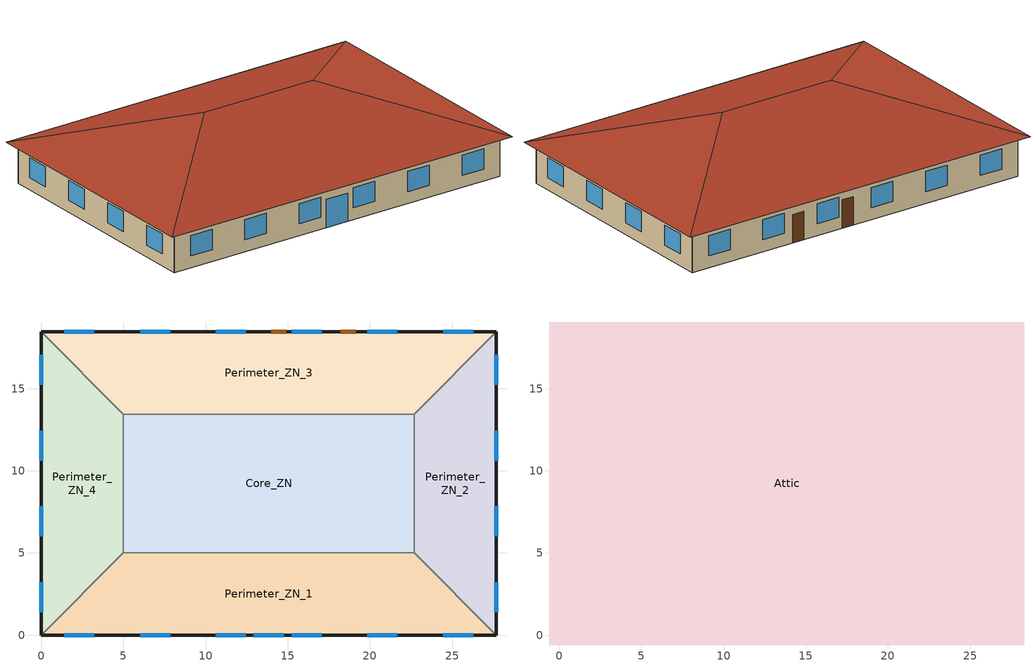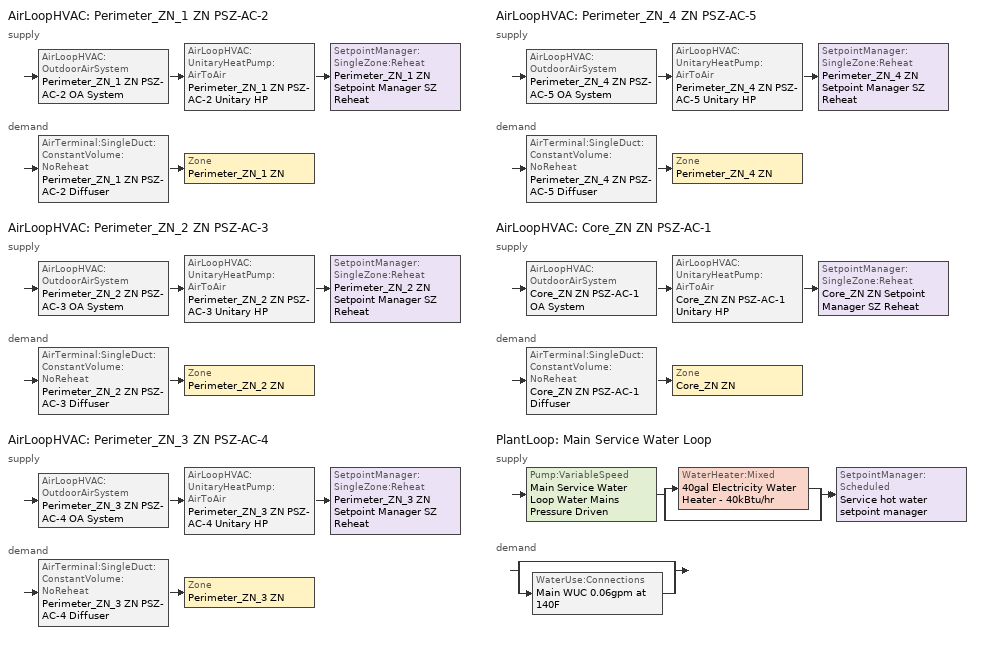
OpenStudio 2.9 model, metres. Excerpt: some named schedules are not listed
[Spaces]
Perimeter_ZN_1
 floor ground: 22.69,5 27.69,0 0,0 5,5 z0
 wall outside: 0,0 27.69,0 z0:3.05
 wall to Perimeter_ZN_4: 5,5 0,0 z0:3.05
 wall to Core_ZN: 22.69,5 5,5 z0:3.05
 wall to Perimeter_ZN_2: 27.69,0 22.69,5 z0:3.05
 window: 1.39,0 3.22,0 / 19.85,0 21.68,0 / 15.24,0 17.07,0 / 6.01,0 7.84,0 / 10.62,0 12.45,0 / 24.47,0 26.3,0 z0.9:2.42; 12.93,0 14.76,0 z0:2.13
Perimeter_ZN_2
 floor ground: 27.69,18.46 27.69,0 22.69,5 22.69,13.46 z0
 wall outside: 27.69,0 27.69,18.46 z0:3.05
 wall to Perimeter_ZN_3: 27.69,18.46 22.69,13.46 z0:3.05
 wall to Core_ZN: 22.69,13.46 22.69,5 z0:3.05
 window: 27.69,1.39 27.69,3.22 / 27.69,10.62 27.69,12.45 / 27.69,15.24 27.69,17.07 / 27.69,6.01 27.69,7.84 z0.9:2.42
Perimeter_ZN_3
 floor ground: 27.69,18.46 22.69,13.46 5,13.46 0,18.46 z0
 wall outside: 27.69,18.46 0,18.46 z0:3.05
 wall to Core_ZN: 5,13.46 22.69,13.46 z0:3.05
 wall to Perimeter_ZN_4: 0,18.46 5,13.46 z0:3.05
 window: 21.68,18.46 19.85,18.46 / 7.84,18.46 6.01,18.46 / 17.07,18.46 15.24,18.46 / 12.45,18.46 10.62,18.46 / 26.3,18.46 24.47,18.46 / 3.22,18.46 1.39,18.46 z0.9:2.42
 door: 14.91,18.46 14,18.46 / 19.13,18.46 18.22,18.46 z0:2.13
Perimeter_ZN_4
 floor ground: 0,18.46 5,13.46 5,5 0,0 z0
 wall outside: 0,18.46 0,0 z0:3.05
 wall to Core_ZN: 5,5 5,13.46 z0:3.05
 window: 0,3.22 0,1.39 / 0,12.45 0,10.62 / 0,7.84 0,6.01 / 0,17.07 0,15.24 z0.9:2.42
Core_ZN
 floor ground: 22.69,13.46 22.69,5 5,5 5,13.46 z0
Attic
 floor outside: 28.29,19.06 27.69,18.46 0,18.46 -0.6,19.06 z3.05; -0.6,19.06 0,18.46 0,0 -0.6,-0.6 z3.05; 28.29,19.06 28.29,-0.6 27.69,0 27.69,18.46 z3.05; 27.69,0 28.29,-0.6 -0.6,-0.6 0,0 z3.05
 floor to Perimeter_ZN_4: 0,18.46 5,13.46 5,5 0,0 z3.05
 floor to Perimeter_ZN_1: 22.69,5 27.69,0 0,0 5,5 z3.05
 floor to Perimeter_ZN_2: 27.69,18.46 27.69,0 22.69,5 22.69,13.46 z3.05
 floor to Core_ZN: 22.69,13.46 22.69,5 5,5 5,13.46 z3.05
 floor to Perimeter_ZN_3: 27.69,18.46 22.69,13.46 5,13.46 0,18.46 z3.05
 roof outside: 18.46,9.23,6.33 28.29,-0.6,3.05 28.29,19.06,3.05; 18.46,9.23,6.33 28.29,19.06,3.05 -0.6,19.06,3.05 9.23,9.23,6.33; 9.23,9.23,6.33 -0.6,-0.6,3.05 28.29,-0.6,3.05 18.46,9.23,6.33; 9.23,9.23,6.33 -0.6,19.06,3.05 -0.6,-0.6,3.05
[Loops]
AirLoopHVAC 'Perimeter_ZN_1 ZN PSZ-AC-2'
 supply: AirLoopHVAC:OutdoorAirSystem 'Perimeter_ZN_1 ZN PSZ-AC-2 OA System' > AirLoopHVAC:UnitaryHeatPump:AirToAir 'Perimeter_ZN_1 ZN PSZ-AC-2 Unitary HP' > SetpointManager:SingleZone:Reheat 'Perimeter_ZN_1 ZN Setpoint Manager SZ Reheat'
 demand: AirTerminal:SingleDuct:ConstantVolume:NoReheat 'Perimeter_ZN_1 ZN PSZ-AC-2 Diffuser' > Zone 'Perimeter_ZN_1 ZN'
AirLoopHVAC 'Perimeter_ZN_2 ZN PSZ-AC-3'
 supply: AirLoopHVAC:OutdoorAirSystem 'Perimeter_ZN_2 ZN PSZ-AC-3 OA System' > AirLoopHVAC:UnitaryHeatPump:AirToAir 'Perimeter_ZN_2 ZN PSZ-AC-3 Unitary HP' > SetpointManager:SingleZone:Reheat 'Perimeter_ZN_2 ZN Setpoint Manager SZ Reheat'
 demand: AirTerminal:SingleDuct:ConstantVolume:NoReheat 'Perimeter_ZN_2 ZN PSZ-AC-3 Diffuser' > Zone 'Perimeter_ZN_2 ZN'
AirLoopHVAC 'Perimeter_ZN_3 ZN PSZ-AC-4'
 supply: AirLoopHVAC:OutdoorAirSystem 'Perimeter_ZN_3 ZN PSZ-AC-4 OA System' > AirLoopHVAC:UnitaryHeatPump:AirToAir 'Perimeter_ZN_3 ZN PSZ-AC-4 Unitary HP' > SetpointManager:SingleZone:Reheat 'Perimeter_ZN_3 ZN Setpoint Manager SZ Reheat'
 demand: AirTerminal:SingleDuct:ConstantVolume:NoReheat 'Perimeter_ZN_3 ZN PSZ-AC-4 Diffuser' > Zone 'Perimeter_ZN_3 ZN'
AirLoopHVAC 'Perimeter_ZN_4 ZN PSZ-AC-5'
 supply: AirLoopHVAC:OutdoorAirSystem 'Perimeter_ZN_4 ZN PSZ-AC-5 OA System' > AirLoopHVAC:UnitaryHeatPump:AirToAir 'Perimeter_ZN_4 ZN PSZ-AC-5 Unitary HP' > SetpointManager:SingleZone:Reheat 'Perimeter_ZN_4 ZN Setpoint Manager SZ Reheat'
 demand: AirTerminal:SingleDuct:ConstantVolume:NoReheat 'Perimeter_ZN_4 ZN PSZ-AC-5 Diffuser' > Zone 'Perimeter_ZN_4 ZN'
AirLoopHVAC 'Core_ZN ZN PSZ-AC-1'
 supply: AirLoopHVAC:OutdoorAirSystem 'Core_ZN ZN PSZ-AC-1 OA System' > AirLoopHVAC:UnitaryHeatPump:AirToAir 'Core_ZN ZN PSZ-AC-1 Unitary HP' > SetpointManager:SingleZone:Reheat 'Core_ZN ZN Setpoint Manager SZ Reheat'
 demand: AirTerminal:SingleDuct:ConstantVolume:NoReheat 'Core_ZN ZN PSZ-AC-1 Diffuser' > Zone 'Core_ZN ZN'
PlantLoop 'Main Service Water Loop'
 supply: Pump:VariableSpeed 'Main Service Water Loop Water Mains Pressure Driven' > split
  | WaterHeater:Mixed '40gal Electricity Water Heater - 40kBtu/hr'
  | bypass
  join > SetpointManager:Scheduled 'Service hot water setpoint manager'
 demand: split
  | bypass
  | WaterUse:Connections 'Main WUC 0.06gpm at 140F'
[Site]
Chicago Ohare Intl Ap_IL_USA: Latitude {deg}=41.98; Longitude {deg}=-87.92; Time Zone {hr}=-6; Elevation {m}=201; Terrain=City
[Building]
-SmallOffice-ASHRAE 169-2006-5A created: 2020-03-26 09:33:31 -0700: North Axis {deg}=0; Default Construction Set=90.1-2013 - SmOffice - ASHRAE 169-2006-5A; Standards Number of Stories=1; Standards Number of Above Ground Stories=1; Standards Building Type=SmallOffice
[ClimateZones]
Climate Zone Institution Name 1=ASHRAE; Climate Zone Document Name 1=ANSI/ASHRAE Standard 169; Climate Zone Document Year 1=2006; Climate Zone Value 1=5A
[Site:WaterMainsTemperature]
Calculation Method=Correlation; Annual Average Outdoor Air Temperature {C}=9.925; Maximum Difference In Monthly Average Outdoor Air Temperatures {deltaC}=28.7
[SizingPeriod:DesignDay] Barometric Pressure {Pa}=98934; Sky Clearness=0; Rain Indicator=0; Snow Indicator=0; Day of Month=21; Daylight Saving Time Indicator=0; Humidity Indicating Type=Wetbulb; Dry-Bulb Temperature Range Modifier Type=DefaultMultipliers
Name | Maximum Dry-Bulb Temperature {C} | Daily Dry-Bulb Temperature Range {deltaC} | Humidity Indicating Conditions at Maximum Dry-Bulb | Wind Speed {m/s} | Wind Direction {deg} | Month | Day Type | Solar Model Indicator | ASHRAE Taub | ASHRAE Taud
Chicago Ohare Intl Ap Ann Clg .4% Condns DB=>MWB | 33.3 | 10.5 | 23.7 | 5.2 | 230 | 7 | SummerDesignDay | ASHRAETau | 0.455 | 2.05
Chicago Ohare Intl Ap Ann Htg 99.6% Condns DB | -20 | 0 | -20 | 4.9 | 270 | 1 | WinterDesignDay | ASHRAEClearSky
[Site:GroundTemperature:BuildingSurface]
19.91, 19.78, 19.78, 19.91, 20.1, 22.25, 22.88, 23.07, 23.13, 21.08, 20.53, 20.19
[Material:NoMass] Thermal Absorptance=0.9; Solar Absorptance=0.7
Name | Roughness | Thermal Resistance {m2-K/W} | Visible Absorptance
CP02 CARPET PAD | VeryRough | 0.21648 | 0.8
Typical Insulation R-17.04 | Smooth | 3.00072 | 0.7
Typical Carpet Pad | Smooth | 0.21648 | 0.8
Typical Insulation R-17.43 | Smooth | 3.06942 | 0.7
Typical Insulation R-45.98; Typical Insulation R-45.98 1 | Smooth | 8.09839 | 0.7
Typical Insulation R-1.15 | Smooth | 0.202509 | 0.7
Typical Insulation R-1.15 1 | Smooth | 0.202527 | 0.7
[Material]
Name | Roughness | Thickness {m} | Conductivity {W/m-K} | Density {kg/m3} | Specific Heat {J/kg-K} | Thermal Absorptance | Solar Absorptance | Visible Absorptance
100mm Normalweight concrete floor | MediumSmooth | 0.1016 | 2.31 | 2322 | 832
G01 13mm gypsum board | Smooth | 0.0127 | 0.16 | 800 | 1090 | 0.9 | 0.7 | 0.5
4 in. Normalweight Concrete Floor | MediumRough | 0.1016 | 2.31 | 2322 | 832 | 0.9 | 0.7 | 0.7
25mm Stucco | Smooth | 0.0254 | 0.72 | 1856 | 840 | 0.9 | 0.7 | 0.7
5/8 in. Gypsum Board | MediumSmooth | 0.0159 | 0.16 | 800 | 1090 | 0.9 | 0.7 | 0.7
8 in. Normalweight Concrete Floor | MediumRough | 0.2032 | 2.31 | 2322 | 832 | 0.9 | 0.7 | 0.7
8 in. Concrete Block Basement Wall | MediumRough | 0.2032 | 1.326 | 1842 | 912 | 0.9 | 0.7 | 0.7
F08 Metal surface | Smooth | 0.0008 | 45.28 | 7824 | 500 | 0.9 | 0.7 | 0.7
G05 25mm wood | MediumSmooth | 0.0254 | 0.15 | 608 | 1630 | 0.9 | 0.5 | 0.5
5/8 in. Plywood | Smooth | 0.0159 | 0.12 | 544 | 1210 | 0.9 | 0.7 | 0.7
Asphalt Shingles | VeryRough | 0.0032 | 0.04 | 1120 | 1260 | 0.9 | 0.7 | 0.7
Std Wood 6inch | MediumSmooth | 0.15 | 0.12 | 540 | 1210 | 0.9 | 0.7 | 0.7
[Construction]
Typical Insulated Exterior Mass Floor R-19.61: Typical Insulation R-17.04, 4 in. Normalweight Concrete Floor, Typical Carpet Pad
Typical Insulated Wood Framed Exterior Wall R-19.61: 25mm Stucco, 5/8 in. Gypsum Board, Typical Insulation R-17.43, 5/8 in. Gypsum Board
Typical Wood Joist Attic Floor R-47.62: 5/8 in. Gypsum Board, Typical Insulation R-45.98
Typical Interior Floor: 100mm Normalweight concrete floor, CP02 CARPET PAD
Typical Interior Wall: G01 13mm gypsum board, G01 13mm gypsum board
Typical Interior Ceiling: CP02 CARPET PAD, 100mm Normalweight concrete floor
Typical Insulated Carpeted 8in Slab Floor: 8 in. Normalweight Concrete Floor, Typical Carpet Pad
Typical Insulated Basement Mass Wall: 8 in. Concrete Block Basement Wall
U 0.48 SHGC 0.40 Dbl Ref-D Clr 6mm/13mm: REF D CLEAR 6MM, AIR 13MM, CLEAR 6MM
Typical Insulated Metal Door R-2.0: F08 Metal surface, Typical Insulation R-1.15
U 0.44 SHGC 0.26 Dbl Ref-B-H Clr 6mm/13mm Air: REF B CLEAR HI 6MM, AIR 13MM, CLEAR 6MM
Typical Overhead Door R-2.0: Typical Insulation R-1.15 1
Window_U_0.50_SHGC_0.40_Skylight_Frame_Width_0.430_in: Glass_2052_LayerAvg, Gap_1_W_0_0038, Glass_2027F_LayerAvg
Typical Interior Window: Clear 3mm
Typical Interior Door; Typical Interior Partition: G05 25mm wood
Typical Attic Soffit: 5/8 in. Plywood
Typical Uninsulated Wood Joist Attic Roof: Asphalt Shingles, 5/8 in. Plywood
Typical Wood Joist Attic Floor R-47.62 1: 5/8 in. Gypsum Board, Typical Insulation R-45.98 1
InteriorFurnishings: Std Wood 6inch
[DefaultConstructionSet]
Name | Default Exterior Surface Constructions | Default Interior Surface Constructions | Default Ground Contact Surface Constructions | Default Exterior SubSurface Constructions | Default Interior SubSurface Constructions | Interior Partition Construction
90.1-2013 - SmOffice - ASHRAE 169-2006-5A | Default Surface Constructions 1 | Default Surface Constructions 2 | Default Surface Constructions 3 | Default Sub Surface Constructions 1 | Default Sub Surface Constructions 2 | Typical Interior Partition
90.1-2013 -  - Attic - ASHRAE 169-2006-5A | Default Surface Constructions 4 | Default Surface Constructions 5 | Default Surface Constructions 6 | Default Sub Surface Constructions 3 | Default Sub Surface Constructions 4
[DefaultSurfaceConstructions]
Name | Floor Construction | Wall Construction | Roof Ceiling Construction
Default Surface Constructions 1 | Typical Insulated Exterior Mass Floor R-19.61 | Typical Insulated Wood Framed Exterior Wall R-19.61 | Typical Wood Joist Attic Floor R-47.62
Default Surface Constructions 2 | Typical Interior Floor | Typical Interior Wall | Typical Interior Ceiling
Default Surface Constructions 3 | Typical Insulated Carpeted 8in Slab Floor | Typical Insulated Basement Mass Wall
Default Surface Constructions 4 | Typical Attic Soffit |  | Typical Uninsulated Wood Joist Attic Roof
Default Surface Constructions 5 | Typical Wood Joist Attic Floor R-47.62 1
Default Surface Constructions 6
[DefaultSubSurfaceConstructions]
Name | Fixed Window Construction | Operable Window Construction | Door Construction | Glass Door Construction | Overhead Door Construction | Skylight Construction | Tubular Daylight Dome Construction | Tubular Daylight Diffuser Construction
Default Sub Surface Constructions 1 | U 0.48 SHGC 0.40 Dbl Ref-D Clr 6mm/13mm | U 0.48 SHGC 0.40 Dbl Ref-D Clr 6mm/13mm | Typical Insulated Metal Door R-2.0 | U 0.44 SHGC 0.26 Dbl Ref-B-H Clr 6mm/13mm Air | Typical Overhead Door R-2.0 | Window_U_0.50_SHGC_0.40_Skylight_Frame_Width_0.430_in | Typical Interior Window | Typical Interior Window
Default Sub Surface Constructions 2 | Typical Interior Window | Typical Interior Window | Typical Interior Door
Default Sub Surface Constructions 3; Default Sub Surface Constructions 4
[WindowMaterial:Glazing] Optical Data Type=SpectralAverage; Infrared Transmittance at Normal Incidence=0; Dirt Correction Factor for Solar and Visible Transmittance=1; Solar Diffusing=No
Name | Thickness {m} | Solar Transmittance at Normal Incidence | Front Side Solar Reflectance at Normal Incidence | Back Side Solar Reflectance at Normal Incidence | Visible Transmittance at Normal Incidence | Front Side Visible Reflectance at Normal Incidence | Back Side Visible Reflectance at Normal Incidence | Front Side Infrared Hemispherical Emissivity | Back Side Infrared Hemispherical Emissivity | Conductivity {W/m-K}
REF D CLEAR 6MM | 0.006 | 0.429 | 0.308 | 0.379 | 0.334 | 0.453 | 0.505 | 0.84 | 0.82 | 0.9
CLEAR 6MM | 0.006 | 0.775 | 0.071 | 0.071 | 0.881 | 0.08 | 0.08 | 0.84 | 0.84 | 0.9
REF B CLEAR HI 6MM | 0.006 | 0.24 | 0.16 | 0.32 | 0.3 | 0.16 | 0.29 | 0.84 | 0.6 | 0.9
Glass_2052_LayerAvg | 0.00837 | 0.507767 | 0.054228 | 0.0544931 | 0.586833 | 0.05805 | 0.058397 | 0.84 | 0.84 | 1
Glass_2027F_LayerAvg | 0.004 | 0.369744 | 0.470069 | 0.340935 | 0.765222 | 0.0546 | 0.073741 | 0.03675 | 0.84 | 1
Clear 3mm | 0.003 | 0.837 | 0.075 | 0.075 | 0.898 | 0.081 | 0.081 | 0.84 | 0.84 | 0.9
[WindowMaterial:Gas] Gas Type=Air
Name | Thickness {m}
AIR 13MM | 0.0127
Gap_1_W_0_0038 | 0.0038
[Space]
Name | Space Type | Building Story | Thermal Zone | Part of Total Floor Area
Perimeter_ZN_1 | Office WholeBuilding - Sm Office | Building Story 1 | Perimeter_ZN_1 ZN | Yes
Attic | Office Attic |  | Attic ZN | No
Perimeter_ZN_2 | Office WholeBuilding - Sm Office | Building Story 1 | Perimeter_ZN_2 ZN | Yes
Perimeter_ZN_3 | Office WholeBuilding - Sm Office | Building Story 1 | Perimeter_ZN_3 ZN | Yes
Perimeter_ZN_4 | Office WholeBuilding - Sm Office | Building Story 1 | Perimeter_ZN_4 ZN | Yes
Core_ZN | Office WholeBuilding - Sm Office | Building Story 1 | Core_ZN ZN | Yes
[BuildingStory]
Building Story 1: Nominal Z Coordinate {m}=0
[SpaceType] Standards Building Type=Office
Name | Default Schedule Set | Design Specification Outdoor Air Object | Standards Space Type | Default Construction Set
Office WholeBuilding - Sm Office | Office WholeBuilding - Sm Office Schedule Set | Office WholeBuilding - Sm Office Ventilation | WholeBuilding - Sm Office
Office Attic | Office Attic Schedule Set | Office Attic Ventilation | Attic | 90.1-2013 -  - Attic - ASHRAE 169-2006-5A
[DesignSpecification:OutdoorAir]
Name | Outdoor Air Flow per Person {m3/s-person} | Outdoor Air Flow per Floor Area {m3/s-m2} | Outdoor Air Flow Air Changes per Hour {1/hr} | Outdoor Air Method
Office Attic Ventilation | 0 | 0 | 0
Office WholeBuilding - Sm Office Ventilation |  | 0.0004318 |  | Sum
[DefaultScheduleSet]
Name | Infiltration Schedule | Number of People Schedule | People Activity Level Schedule | Lighting Schedule | Electric Equipment Schedule
Office Attic Schedule Set | OfficeLarge INFIL_SCH_PNNL
Office WholeBuilding - Sm Office Schedule Set | OfficeSmall INFIL_QUARTER_ON_SCH | OfficeSmall BLDG_OCC_SCH | OfficeSmall ACTIVITY_SCH | OfficeSmall BLDG_LIGHT_SCH_2013 | OfficeSmall BLDG_EQUIP_SCH_2013
[ThermostatSetpoint:DualSetpoint]
Name | Heating Setpoint Temperature Schedule | Cooling Setpoint Temperature Schedule
Office Attic Thermostat 1
Office WholeBuilding - Sm Office Thermostat 1; Office WholeBuilding - Sm Office Thermostat 2; Office WholeBuilding - Sm Office Thermostat 3; Office WholeBuilding - Sm Office Thermostat 4; Office WholeBuilding - Sm Office Thermostat 5 | OfficeSmall HTGSETP_SCH_NO_OPTIMUM | OfficeSmall CLGSETP_SCH_NO_OPTIMUM
[People:Definition]
Office WholeBuilding - Sm Office People Definition: Number of People Calculation Method=People/Area; People per Space Floor Area {person/m2}=0.0602779; Fraction Radiant=0.3
[People]
Office WholeBuilding - Sm Office People: People Definition=Office WholeBuilding - Sm Office People Definition; Space or SpaceType=Office WholeBuilding - Sm Office; Work Efficiency Schedule=Work Efficiency Schedule; Clothing Insulation Schedule=Clothing Schedule; Air Velocity Schedule=Air Velocity Schedule; Multiplier=1
[Lights:Definition]
Office WholeBuilding - Sm Office Lights Definition: Design Level Calculation Method=Watts/Area; Watts per Space Floor Area {W/m2}=8.82641; Fraction Radiant=0.7; Fraction Visible=0.2; Return Air Fraction=0
[Lights]
Office WholeBuilding - Sm Office Lights: Lights Definition=Office WholeBuilding - Sm Office Lights Definition; Space or SpaceType=Office WholeBuilding - Sm Office; Fraction Replaceable=1
[ElectricEquipment:Definition]
Office WholeBuilding - Sm Office Elec Equip Definition: Design Level Calculation Method=Watts/Area; Watts per Space Floor Area {W/m2}=6.78126; Fraction Latent=0; Fraction Radiant=0; Fraction Lost=0
[ElectricEquipment]
Office WholeBuilding - Sm Office Elec Equip: Electric Equipment Definition=Office WholeBuilding - Sm Office Elec Equip Definition; Space or SpaceType=Office WholeBuilding - Sm Office
[SpaceInfiltration:DesignFlowRate] Temperature Term Coefficient=0; Velocity Squared Term Coefficient=0
Name | Space or SpaceType | Schedule | Design Flow Rate Calculation Method | Flow per Exterior Surface Area {m3/s-m2} | Constant Term Coefficient | Velocity Term Coefficient | Design Flow Rate {m3/s}
Perimeter_ZN_1 Infiltration | Perimeter_ZN_1 | OfficeSmall INFIL_QUARTER_ON_SCH | Flow/ExteriorArea | 0.000569573 | 0 | 0.224
Perimeter_ZN_2 Infiltration | Perimeter_ZN_2 | OfficeSmall INFIL_QUARTER_ON_SCH | Flow/ExteriorArea | 0.000569573 | 0 | 0.224
Perimeter_ZN_3 Infiltration | Perimeter_ZN_3 | OfficeSmall INFIL_QUARTER_ON_SCH | Flow/ExteriorArea | 0.000569573 | 0 | 0.224
Perimeter_ZN_4 Infiltration | Perimeter_ZN_4 | OfficeSmall INFIL_QUARTER_ON_SCH | Flow/ExteriorArea | 0.000569573 | 0 | 0.224
entry door Infiltration | Perimeter_ZN_1 | OfficeSmall INFIL_Door_Opening_SCH_2013 | Flow/Space |  | 1 | 0 | 0.0764554
attic Infiltration | Attic | Always On | Flow/Space |  | 1 | 0 | 0.2001
[ThermalZone] Use Ideal Air Loads=No
Name | Thermostat
Attic ZN | Office Attic Thermostat 1
Core_ZN ZN | Office WholeBuilding - Sm Office Thermostat 1
Perimeter_ZN_1 ZN | Office WholeBuilding - Sm Office Thermostat 2
Perimeter_ZN_2 ZN | Office WholeBuilding - Sm Office Thermostat 3
Perimeter_ZN_3 ZN | Office WholeBuilding - Sm Office Thermostat 4
Perimeter_ZN_4 ZN | Office WholeBuilding - Sm Office Thermostat 5
[Sizing:Zone] Zone Cooling Design Supply Air Temperature Input Method=SupplyAirTemperature; Zone Cooling Design Supply Air Temperature Difference {deltaC}=11.11; Zone Heating Design Supply Air Temperature Input Method=SupplyAirTemperature; Zone Heating Design Supply Air Temperature Difference {deltaC}=11.11; Zone Cooling Design Supply Air Humidity Ratio {kg-H2O/kg-air}=0.0085; Zone Heating Design Supply Air Humidity Ratio {kg-H2O/kg-air}=0.008; Cooling Design Air Flow Method=DesignDay; Heating Design Air Flow Method=DesignDay; Account for Dedicated Outdoor Air System=No; Dedicated Outdoor Air System Control Strategy=NeutralSupplyAir; Dedicated Outdoor Air Low Setpoint Temperature for Design {C}=autosize; Dedicated Outdoor Air High Setpoint Temperature for Design {C}=autosize
Name | Zone Cooling Design Supply Air Temperature {C} | Zone Heating Design Supply Air Temperature {C}
Attic ZN | 14 | 40
Core_ZN ZN; Perimeter_ZN_1 ZN; Perimeter_ZN_2 ZN; Perimeter_ZN_3 ZN; Perimeter_ZN_4 ZN | 12.7778 | 50
[Zone equipment]
Core_ZN ZN: Core_ZN ZN PSZ-AC-1 Diffuser
Perimeter_ZN_1 ZN: Perimeter_ZN_1 ZN PSZ-AC-2 Diffuser
Perimeter_ZN_2 ZN: Perimeter_ZN_2 ZN PSZ-AC-3 Diffuser
Perimeter_ZN_3 ZN: Perimeter_ZN_3 ZN PSZ-AC-4 Diffuser
Perimeter_ZN_4 ZN: Perimeter_ZN_4 ZN PSZ-AC-5 Diffuser
[AirLoopHVAC] Availability Schedule=OfficeSmall HVACOperationSchd; Design Supply Air Flow Rate {m3/s}=AutoSize
Perimeter_ZN_1 ZN PSZ-AC-2; Perimeter_ZN_2 ZN PSZ-AC-3; Perimeter_ZN_3 ZN PSZ-AC-4; Perimeter_ZN_4 ZN PSZ-AC-5; Core_ZN ZN PSZ-AC-1
[Sizing:System] Type of Load to Size On=Sensible; Design Outdoor Air Flow Rate {m3/s}=Autosize; Central Heating Maximum System Air Flow Ratio=1; Preheat Design Temperature {C}=7.22222; Preheat Design Humidity Ratio {kg-H2O/kg-Air}=0.008; Precool Design Temperature {C}=12.7778; Precool Design Humidity Ratio {kg-H2O/kg-Air}=0.008; Central Cooling Design Supply Air Temperature {C}=12.7778; Central Heating Design Supply Air Temperature {C}=50; Sizing Option=Coincident; 100% Outdoor Air in Cooling=No; 100% Outdoor Air in Heating=No; Central Cooling Design Supply Air Humidity Ratio {kg-H2O/kg-Air}=0.0085; Central Heating Design Supply Air Humidity Ratio {kg-H2O/kg-Air}=0.008; Cooling Design Air Flow Method=DesignDay; Cooling Design Air Flow Rate {m3/s}=0; Heating Design Air Flow Method=DesignDay; Heating Design Air Flow Rate {m3/s}=0; System Outdoor Air Method=ZoneSum; Zone Maximum Outdoor Air Fraction=1; Cooling Supply Air Flow Rate Per Floor Area {m3/s-m2}=0.00996765; Cooling Fraction of Autosized Cooling Supply Air Flow Rate=1; Cooling Supply Air Flow Rate Per Unit Cooling Capacity {m3/s-W}=3.94755e-05; Heating Supply Air Flow Rate Per Floor Area {m3/s-m2}=0.00996765; Heating Fraction of Autosized Heating Supply Air Flow Rate=1; Heating Fraction of Autosized Cooling Supply Air Flow Rate=1; Heating Supply Air Flow Rate Per Unit Heating Capacity {m3/s-W}=3.15882e-05; Cooling Design Capacity Method=CoolingDesignCapacity; Cooling Design Capacity {W}=autosize; Cooling Design Capacity Per Floor Area {W/m2}=234.7; Fraction of Autosized Cooling Design Capacity=1; Heating Design Capacity Method=HeatingDesignCapacity; Heating Design Capacity {W}=autosize; Heating Design Capacity Per Floor Area {W/m2}=157; Fraction of Autosized Heating Design Capacity=1; Central Cooling Capacity Control Method=OnOff
Perimeter_ZN_1 ZN PSZ-AC-2; Perimeter_ZN_2 ZN PSZ-AC-3; Perimeter_ZN_3 ZN PSZ-AC-4; Perimeter_ZN_4 ZN PSZ-AC-5; Core_ZN ZN PSZ-AC-1
[SetpointManager:SingleZone:Reheat] Minimum Supply Air Temperature {C}=12.7778; Maximum Supply Air Temperature {C}=50
Name | Control Zone
Perimeter_ZN_1 ZN Setpoint Manager SZ Reheat | Perimeter_ZN_1 ZN
Perimeter_ZN_2 ZN Setpoint Manager SZ Reheat | Perimeter_ZN_2 ZN
Perimeter_ZN_3 ZN Setpoint Manager SZ Reheat | Perimeter_ZN_3 ZN
Perimeter_ZN_4 ZN Setpoint Manager SZ Reheat | Perimeter_ZN_4 ZN
Core_ZN ZN Setpoint Manager SZ Reheat | Core_ZN ZN
[Fan:OnOff] Availability Schedule=OfficeSmall HVACOperationSchd; Fan Total Efficiency=0.54; Pressure Rise {Pa}=622.722; Maximum Flow Rate {m3/s}=autosize; Motor Efficiency=0.9; Motor In Airstream Fraction=1
Name | Fan Power Ratio Function of Speed Ratio Curve | Fan Efficiency Ratio Function of Speed Ratio Curve
Perimeter_ZN_1 ZN PSZ-AC-2 Fan | Fan On Off Power Curve | Fan On Off Efficiency Curve
Perimeter_ZN_2 ZN PSZ-AC-3 Fan | Fan On Off Power Curve 1 | Fan On Off Efficiency Curve 1
Perimeter_ZN_3 ZN PSZ-AC-4 Fan | Fan On Off Power Curve 2 | Fan On Off Efficiency Curve 2
Perimeter_ZN_4 ZN PSZ-AC-5 Fan | Fan On Off Power Curve 3 | Fan On Off Efficiency Curve 3
Core_ZN ZN PSZ-AC-1 Fan | Fan On Off Power Curve 4 | Fan On Off Efficiency Curve 4
[Coil:Heating:DX:SingleSpeed] Availability Schedule=Always On Discrete; Rated Total Heating Capacity {W}=Autosize; Rated COP {W/W}=3.3; Rated Air Flow Rate {m3/s}=Autosize; Rated Supply Fan Power Per Volume Flow Rate {W/(m3/s)}=773.3; Minimum Outdoor Dry-Bulb Temperature for Compressor Operation {C}=-12.2; Maximum Outdoor Dry-Bulb Temperature for Defrost Operation {C}=1.67; Crankcase Heater Capacity {W}=50; Maximum Outdoor Dry-Bulb Temperature for Crankcase Heater Operation {C}=4.4; Defrost Strategy=ReverseCycle; Defrost Control=OnDemand; Resistive Defrost Heater Capacity {W}=2000
Name | Total Heating Capacity Function of Temperature Curve | Total Heating Capacity Function of Flow Fraction Curve | Energy Input Ratio Function of Temperature Curve | Energy Input Ratio Function of Flow Fraction Curve | Part Load Fraction Correlation Curve | Defrost Energy Input Ratio Function of Temperature Curve
Perimeter_ZN_1 ZN HP Htg Coil | Perimeter_ZN_1 ZN HP Htg Coil Htg Cap Func of Temp Curve | Perimeter_ZN_1 ZN HP Htg Coil Htg Cap Func of Flow Frac Curve | Perimeter_ZN_1 ZN HP Htg Coil EIR Func of Temp Curve | Perimeter_ZN_1 ZN HP Htg Coil EIR Func of Flow Frac Curve | Perimeter_ZN_1 ZN HP Htg Coil PLR Correlation Curve | Perimeter_ZN_1 ZN HP Htg Coil Defrost EIR Func of Temp Curve 1
Perimeter_ZN_2 ZN HP Htg Coil | Perimeter_ZN_2 ZN HP Htg Coil Htg Cap Func of Temp Curve | Perimeter_ZN_2 ZN HP Htg Coil Htg Cap Func of Flow Frac Curve | Perimeter_ZN_2 ZN HP Htg Coil EIR Func of Temp Curve | Perimeter_ZN_2 ZN HP Htg Coil EIR Func of Flow Frac Curve | Perimeter_ZN_2 ZN HP Htg Coil PLR Correlation Curve | Perimeter_ZN_2 ZN HP Htg Coil Defrost EIR Func of Temp Curve 1
Perimeter_ZN_3 ZN HP Htg Coil | Perimeter_ZN_3 ZN HP Htg Coil Htg Cap Func of Temp Curve | Perimeter_ZN_3 ZN HP Htg Coil Htg Cap Func of Flow Frac Curve | Perimeter_ZN_3 ZN HP Htg Coil EIR Func of Temp Curve | Perimeter_ZN_3 ZN HP Htg Coil EIR Func of Flow Frac Curve | Perimeter_ZN_3 ZN HP Htg Coil PLR Correlation Curve | Perimeter_ZN_3 ZN HP Htg Coil Defrost EIR Func of Temp Curve 1
Perimeter_ZN_4 ZN HP Htg Coil | Perimeter_ZN_4 ZN HP Htg Coil Htg Cap Func of Temp Curve | Perimeter_ZN_4 ZN HP Htg Coil Htg Cap Func of Flow Frac Curve | Perimeter_ZN_4 ZN HP Htg Coil EIR Func of Temp Curve | Perimeter_ZN_4 ZN HP Htg Coil EIR Func of Flow Frac Curve | Perimeter_ZN_4 ZN HP Htg Coil PLR Correlation Curve | Perimeter_ZN_4 ZN HP Htg Coil Defrost EIR Func of Temp Curve 1
Core_ZN ZN HP Htg Coil | Core_ZN ZN HP Htg Coil Htg Cap Func of Temp Curve | Core_ZN ZN HP Htg Coil Htg Cap Func of Flow Frac Curve | Core_ZN ZN HP Htg Coil EIR Func of Temp Curve | Core_ZN ZN HP Htg Coil EIR Func of Flow Frac Curve | Core_ZN ZN HP Htg Coil PLR Correlation Curve | Core_ZN ZN HP Htg Coil Defrost EIR Func of Temp Curve 1
[Coil:Heating:Gas] Availability Schedule=Always On Discrete; Gas Burner Efficiency=0.8; Nominal Capacity {W}=AutoSize; Parasitic Electric Load {W}=0; Parasitic Gas Load {W}=0
Perimeter_ZN_1 ZN PSZ-AC-2 Gas Backup Htg Coil; Perimeter_ZN_2 ZN PSZ-AC-3 Gas Backup Htg Coil; Perimeter_ZN_3 ZN PSZ-AC-4 Gas Backup Htg Coil; Perimeter_ZN_4 ZN PSZ-AC-5 Gas Backup Htg Coil; Core_ZN ZN PSZ-AC-1 Gas Backup Htg Coil
[Coil:Cooling:DX:SingleSpeed] Availability Schedule=Always On Discrete; Rated Total Cooling Capacity {W}=autosize; Rated Sensible Heat Ratio=autosize; Rated COP {W/W}=3; Rated Air Flow Rate {m3/s}=autosize; Rated Evaporator Fan Power Per Volume Flow Rate {W/(m3/s)}=773.3; Condenser Type=AirCooled; Evaporative Condenser Effectiveness=0; Evaporative Condenser Air Flow Rate {m3/s}=Autosize; Evaporative Condenser Pump Rated Power Consumption {W}=Autosize; Crankcase Heater Capacity {W}=0; Maximum Outdoor Dry-Bulb Temperature for Crankcase Heater Operation {C}=0; Basin Heater Capacity {W/K}=0; Basin Heater Setpoint Temperature {C}=10
Name | Total Cooling Capacity Function of Temperature Curve | Total Cooling Capacity Function of Flow Fraction Curve | Energy Input Ratio Function of Temperature Curve | Energy Input Ratio Function of Flow Fraction Curve | Part Load Fraction Correlation Curve
Perimeter_ZN_1 ZN PSZ-AC-2 1spd DX HP Clg Coil | Curve Biquadratic 3 | Curve Quadratic 6 | Curve Biquadratic 4 | Curve Quadratic 7 | Curve Quadratic 8
Perimeter_ZN_2 ZN PSZ-AC-3 1spd DX HP Clg Coil | Curve Biquadratic 7 | Curve Quadratic 14 | Curve Biquadratic 8 | Curve Quadratic 15 | Curve Quadratic 16
Perimeter_ZN_3 ZN PSZ-AC-4 1spd DX HP Clg Coil | Curve Biquadratic 11 | Curve Quadratic 22 | Curve Biquadratic 12 | Curve Quadratic 23 | Curve Quadratic 24
Perimeter_ZN_4 ZN PSZ-AC-5 1spd DX HP Clg Coil | Curve Biquadratic 15 | Curve Quadratic 30 | Curve Biquadratic 16 | Curve Quadratic 31 | Curve Quadratic 32
Core_ZN ZN PSZ-AC-1 1spd DX HP Clg Coil | Curve Biquadratic 19 | Curve Quadratic 38 | Curve Biquadratic 20 | Curve Quadratic 39 | Curve Quadratic 40
[AirLoopHVAC:UnitaryHeatPump:AirToAir] Availability Schedule=Always On Discrete; Supply Air Flow Rate During Cooling Operation {m3/s}=Autosize; Supply Air Flow Rate During Heating Operation {m3/s}=Autosize; Maximum Supply Air Temperature from Supplemental Heater {C}=Autosize; Maximum Outdoor Dry-Bulb Temperature for Supplemental Heater Operation {C}=4.44444; Fan Placement=BlowThrough; Supply Air Fan Operating Mode Schedule=OfficeSmall HVACOperationSchd
Name | Controlling Zone or Thermostat Location | Supply Air Fan | Heating Coil | Cooling Coil | Supplemental Heating Coil
Perimeter_ZN_1 ZN PSZ-AC-2 Unitary HP | Perimeter_ZN_1 ZN | Perimeter_ZN_1 ZN PSZ-AC-2 Fan | Perimeter_ZN_1 ZN HP Htg Coil | Perimeter_ZN_1 ZN PSZ-AC-2 1spd DX HP Clg Coil | Perimeter_ZN_1 ZN PSZ-AC-2 Gas Backup Htg Coil
Perimeter_ZN_2 ZN PSZ-AC-3 Unitary HP | Perimeter_ZN_2 ZN | Perimeter_ZN_2 ZN PSZ-AC-3 Fan | Perimeter_ZN_2 ZN HP Htg Coil | Perimeter_ZN_2 ZN PSZ-AC-3 1spd DX HP Clg Coil | Perimeter_ZN_2 ZN PSZ-AC-3 Gas Backup Htg Coil
Perimeter_ZN_3 ZN PSZ-AC-4 Unitary HP | Perimeter_ZN_3 ZN | Perimeter_ZN_3 ZN PSZ-AC-4 Fan | Perimeter_ZN_3 ZN HP Htg Coil | Perimeter_ZN_3 ZN PSZ-AC-4 1spd DX HP Clg Coil | Perimeter_ZN_3 ZN PSZ-AC-4 Gas Backup Htg Coil
Perimeter_ZN_4 ZN PSZ-AC-5 Unitary HP | Perimeter_ZN_4 ZN | Perimeter_ZN_4 ZN PSZ-AC-5 Fan | Perimeter_ZN_4 ZN HP Htg Coil | Perimeter_ZN_4 ZN PSZ-AC-5 1spd DX HP Clg Coil | Perimeter_ZN_4 ZN PSZ-AC-5 Gas Backup Htg Coil
Core_ZN ZN PSZ-AC-1 Unitary HP | Core_ZN ZN | Core_ZN ZN PSZ-AC-1 Fan | Core_ZN ZN HP Htg Coil | Core_ZN ZN PSZ-AC-1 1spd DX HP Clg Coil | Core_ZN ZN PSZ-AC-1 Gas Backup Htg Coil
[Controller:OutdoorAir] Minimum Outdoor Air Flow Rate {m3/s}=autosize; Maximum Outdoor Air Flow Rate {m3/s}=Autosize; Economizer Control Type=NoEconomizer; Economizer Control Action Type=ModulateFlow; Economizer Maximum Limit Dry-Bulb Temperature {C}=28; Economizer Maximum Limit Enthalpy {J/kg}=64000; Lockout Type=NoLockout; Minimum Limit Type=FixedMinimum; Minimum Outdoor Air Schedule=OfficeSmall MinOA_MotorizedDamper_Sched; High Humidity Control=No; Heat Recovery Bypass Control Type=BypassWhenWithinEconomizerLimits
Name | Controller Mechanical Ventilation
Perimeter_ZN_1 ZN PSZ-AC-2 OA System Controller | Controller Mechanical Ventilation 1
Perimeter_ZN_2 ZN PSZ-AC-3 OA System Controller | Controller Mechanical Ventilation 2
Perimeter_ZN_3 ZN PSZ-AC-4 OA System Controller | Controller Mechanical Ventilation 3
Perimeter_ZN_4 ZN PSZ-AC-5 OA System Controller | Controller Mechanical Ventilation 4
Core_ZN ZN PSZ-AC-1 OA System Controller | Controller Mechanical Ventilation 5
[Controller:MechanicalVentilation] Availability Schedule=Always On Discrete; System Outdoor Air Method=ZoneSum
Controller Mechanical Ventilation 1; Controller Mechanical Ventilation 2; Controller Mechanical Ventilation 3; Controller Mechanical Ventilation 4; Controller Mechanical Ventilation 5
[AirLoopHVAC:OutdoorAirSystem]
Name | Controller
Perimeter_ZN_1 ZN PSZ-AC-2 OA System | Perimeter_ZN_1 ZN PSZ-AC-2 OA System Controller
Perimeter_ZN_2 ZN PSZ-AC-3 OA System | Perimeter_ZN_2 ZN PSZ-AC-3 OA System Controller
Perimeter_ZN_3 ZN PSZ-AC-4 OA System | Perimeter_ZN_3 ZN PSZ-AC-4 OA System Controller
Perimeter_ZN_4 ZN PSZ-AC-5 OA System | Perimeter_ZN_4 ZN PSZ-AC-5 OA System Controller
Core_ZN ZN PSZ-AC-1 OA System | Core_ZN ZN PSZ-AC-1 OA System Controller
[AvailabilityManager:NightCycle] Applicability Schedule=Always On Discrete; Control Type=CycleOnAny; Thermostat Tolerance {deltaC}=1; Cycling Run Time {s}=1800
Availability Manager Night Cycle 1; Availability Manager Night Cycle 2; Availability Manager Night Cycle 3; Availability Manager Night Cycle 4; Availability Manager Night Cycle 5
[AirTerminal:SingleDuct:ConstantVolume:NoReheat] Availability Schedule=Always On Discrete; Maximum Air Flow Rate {m3/s}=AutoSize
Perimeter_ZN_1 ZN PSZ-AC-2 Diffuser; Perimeter_ZN_2 ZN PSZ-AC-3 Diffuser; Perimeter_ZN_3 ZN PSZ-AC-4 Diffuser; Perimeter_ZN_4 ZN PSZ-AC-5 Diffuser; Core_ZN ZN PSZ-AC-1 Diffuser
[InternalMass:Definition]
Internal Mass Definition 1: Construction=InteriorFurnishings; Design Level Calculation Method=SurfaceArea/Area; Surface Area per Space Floor Area=2
[InternalMass] Internal Mass Definition=Internal Mass Definition 1; Multiplier=1
Name | Space or SpaceType
Perimeter_ZN_1 Mass | Perimeter_ZN_1
Attic Mass | Attic
Perimeter_ZN_2 Mass | Perimeter_ZN_2
Perimeter_ZN_3 Mass | Perimeter_ZN_3
Perimeter_ZN_4 Mass | Perimeter_ZN_4
Core_ZN Mass | Core_ZN
[PlantLoop]
Main Service Water Loop: Glycol Concentration=0; Maximum Loop Temperature {C}=60; Minimum Loop Temperature {C}=10; Plant Loop Volume {m3}=Autocalculate; Load Distribution Scheme=Optimal
[Sizing:Plant]
Main Service Water Loop: Loop Type=Heating; Design Loop Exit Temperature {C}=60; Loop Design Temperature Difference {deltaC}=5; Sizing Option=NonCoincident; Zone Timesteps in Averaging Window=1; Coincident Sizing Factor Mode=None
[SetpointManager:Scheduled]
Service hot water setpoint manager: Control Variable=Temperature; Schedule=Service Water Loop Temp - 140F
[Pump:VariableSpeed]
Main Service Water Loop Water Mains Pressure Driven: Rated Pump Head {Pa}=0.001; Motor Efficiency=1; Pump Control Type=Continuous; Skin Loss Radiative Fraction=0.5; Design Power Sizing Method=PowerPerFlowPerPressure; Design Electric Power per Unit Flow Rate {W/(m3/s)}=348701.1; Design Shaft Power per Unit Flow Rate per Unit Head {W-s/m3-Pa}=1.28205; Design Minimum Flow Rate Fraction=0
[WaterHeater:Mixed]
40gal Electricity Water Heater - 40kBtu/hr: Tank Volume {m3}=0.151416; Setpoint Temperature Schedule=Service Water Loop Temp - 140F; Deadband Temperature Difference {deltaC}=2; Maximum Temperature Limit {C}=60; Heater Control Type=Cycle; Heater Maximum Capacity {W}=11722.8; Heater Fuel Type=Electricity; Heater Thermal Efficiency=1; Off Cycle Parasitic Fuel Consumption Rate {W}=571; Off Cycle Parasitic Fuel Type=Electricity; Off Cycle Parasitic Heat Fraction to Tank=0.8; On Cycle Parasitic Fuel Consumption Rate {W}=571; On Cycle Parasitic Fuel Type=Electricity; Ambient Temperature Indicator=ThermalZone; Ambient Temperature Thermal Zone=Core_ZN ZN; Off Cycle Loss Coefficient to Ambient Temperature {W/K}=1.053; On Cycle Loss Coefficient to Ambient Temperature {W/K}=1.053; Use Side Effectiveness=1; Source Side Effectiveness=1; Use Side Design Flow Rate {m3/s}=autosize; Source Side Design Flow Rate {m3/s}=autosize; Indirect Water Heating Recovery Time {hr}=1.5; Source Side Flow Control Mode=IndirectHeatPrimarySetpoint
[WaterUse:Connections]
Main WUC 0.06gpm at 140F: Water Use Equipment Name 1=Main Service Water Use 0.06gpm at 140F
[WaterUse:Equipment:Definition]
Main Service Water Use Def 0.06gpm: Peak Flow Rate {m3/s}=4.03777e-06; Target Temperature Schedule=Mixed Water At Faucet Temp - 140F; Sensible Fraction Schedule=Fraction Sensible - 0.2; Latent Fraction Schedule=Fraction Latent - 0.05
[WaterUse:Equipment]
Main Service Water Use 0.06gpm at 140F: Water Use Equipment Definition=Main Service Water Use Def 0.06gpm; Flow Rate Fraction Schedule=OfficeSmall BLDG_SWH_SCH
[Exterior:Lights:Definition]
Name | Design Level {W}
Occ Sensing Exterior Lights Def | 861.3
NonDimming Exterior Lights Def | 50.7
[Exterior:Lights] Control Option=AstronomicalClock
Name | Exterior Lights Definition | Schedule
Occ Sensing Exterior Lights Def | Occ Sensing Exterior Lights Def | OfficeSmall Exterior_lighting_schedule_b
NonDimming Exterior Lights Def | NonDimming Exterior Lights Def | OfficeSmall Exterior_lighting_schedule_a
[Schedule:Constant]
Always On Discrete: Value=1
[Schedule:Ruleset]
Name | Default Day Schedule | Summer Design Day Schedule | Winter Design Day Schedule
OfficeLarge INFIL_SCH_PNNL | OfficeLarge INFIL_SCH_PNNL Default | OfficeLarge INFIL_SCH_PNNL Summer Design Day | OfficeLarge INFIL_SCH_PNNL Winter Design Day
Clothing Schedule | Clothing Schedule Default Winter Clothes
Air Velocity Schedule | Air Velocity Schedule Default
Work Efficiency Schedule | Work Efficiency Schedule Default
OfficeSmall BLDG_OCC_SCH | OfficeSmall BLDG_OCC_SCH Default | OfficeSmall BLDG_OCC_SCH Summer Design Day | OfficeSmall BLDG_OCC_SCH Winter Design Day
OfficeSmall ACTIVITY_SCH | OfficeSmall ACTIVITY_SCH Default | OfficeSmall ACTIVITY_SCH Summer Design Day | OfficeSmall ACTIVITY_SCH Winter Design Day
OfficeSmall BLDG_LIGHT_SCH_2013 | OfficeSmall BLDG_LIGHT_SCH_2013 Default | OfficeSmall BLDG_LIGHT_SCH_2013 Summer Design Day | OfficeSmall BLDG_LIGHT_SCH_2013 Winter Design Day
OfficeSmall BLDG_EQUIP_SCH_2013 | OfficeSmall BLDG_EQUIP_SCH_2013 Default | OfficeSmall BLDG_EQUIP_SCH_2013 Summer Design Day | OfficeSmall BLDG_EQUIP_SCH_2013 Winter Design Day
OfficeSmall INFIL_QUARTER_ON_SCH | OfficeSmall INFIL_QUARTER_ON_SCH Default | OfficeSmall INFIL_QUARTER_ON_SCH Summer Design Day | OfficeSmall INFIL_QUARTER_ON_SCH Winter Design Day
OfficeSmall HTGSETP_SCH_NO_OPTIMUM | OfficeSmall HTGSETP_SCH_NO_OPTIMUM Default | OfficeSmall HTGSETP_SCH_NO_OPTIMUM Summer Design Day | OfficeSmall HTGSETP_SCH_NO_OPTIMUM Winter Design Day
OfficeSmall CLGSETP_SCH_NO_OPTIMUM | OfficeSmall CLGSETP_SCH_NO_OPTIMUM Default | OfficeSmall CLGSETP_SCH_NO_OPTIMUM Summer Design Day | OfficeSmall CLGSETP_SCH_NO_OPTIMUM Winter Design Day
OfficeSmall HVACOperationSchd | OfficeSmall HVACOperationSchd Default | OfficeSmall HVACOperationSchd Summer Design Day | OfficeSmall HVACOperationSchd Winter Design Day
OfficeSmall MinOA_MotorizedDamper_Sched | OfficeSmall MinOA_MotorizedDamper_Sched Default | OfficeSmall MinOA_MotorizedDamper_Sched Summer Design Day | OfficeSmall MinOA_MotorizedDamper_Sched Winter Design Day
OfficeSmall INFIL_Door_Opening_SCH_2013 | OfficeSmall INFIL_Door_Opening_SCH_2013 Default | OfficeSmall INFIL_Door_Opening_SCH_2013 Summer Design Day | OfficeSmall INFIL_Door_Opening_SCH_2013 Winter Design Day
Always On | Always On Default
Service Water Loop Temp - 140F | Service Water Loop Temp - 140F Default
Fraction Sensible - 0.2 | Fraction Sensible - 0.2 Default
Fraction Latent - 0.05 | Fraction Latent - 0.05 Default
Mixed Water At Faucet Temp - 140F | Mixed Water At Faucet Temp - 140F Default
OfficeSmall BLDG_SWH_SCH | OfficeSmall BLDG_SWH_SCH Default | OfficeSmall BLDG_SWH_SCH Summer Design Day | OfficeSmall BLDG_SWH_SCH Winter Design Day
OfficeSmall Exterior_lighting_schedule_b | OfficeSmall Exterior_lighting_schedule_b Default | OfficeSmall Exterior_lighting_schedule_b Summer Design Day | OfficeSmall Exterior_lighting_schedule_b Winter Design Day
OfficeSmall Exterior_lighting_schedule_a | OfficeSmall Exterior_lighting_schedule_a Default | OfficeSmall Exterior_lighting_schedule_a Summer Design Day | OfficeSmall Exterior_lighting_schedule_a Winter Design Day
[Schedule:Day]
OfficeLarge INFIL_SCH_PNNL Default; Clothing Schedule Default Winter Clothes; OfficeSmall BLDG_OCC_SCH Summer Design Day; OfficeSmall BLDG_LIGHT_SCH_2013 Summer Design Day; OfficeSmall BLDG_EQUIP_SCH_2013 Summer Design Day; OfficeSmall INFIL_QUARTER_ON_SCH Default; Always On Default: 24, 0, 1
OfficeLarge INFIL_SCH_PNNL Summer Design Day: 6, 0, 1, 22, 0, 0.25, 24, 0, 1
OfficeLarge INFIL_SCH_PNNL Winter Design Day: 6, 0, 1, 18, 0, 0.25, 24, 0, 1
Air Velocity Schedule Default; Fraction Sensible - 0.2 Default: 24, 0, 0.2
Work Efficiency Schedule Default; OfficeSmall BLDG_OCC_SCH Default; OfficeSmall BLDG_OCC_SCH Winter Design Day; OfficeSmall BLDG_LIGHT_SCH_2013 Winter Design Day; OfficeSmall BLDG_EQUIP_SCH_2013 Winter Design Day; OfficeSmall HVACOperationSchd Default; OfficeSmall HVACOperationSchd Winter Design Day; OfficeSmall MinOA_MotorizedDamper_Sched Default; OfficeSmall MinOA_MotorizedDamper_Sched Winter Design Day; OfficeSmall INFIL_Door_Opening_SCH_2013 Default; OfficeSmall INFIL_Door_Opening_SCH_2013 Winter Design Day; OfficeSmall INFIL_Door_Opening_SCH_2013 Summer Design Day; OfficeSmall BLDG_SWH_SCH Default: 24, 0, 0
OfficeSmall ACTIVITY_SCH Default; OfficeSmall ACTIVITY_SCH Winter Design Day; OfficeSmall ACTIVITY_SCH Summer Design Day: 24, 0, 120
OfficeSmall BLDG_LIGHT_SCH_2013 Default: 5, 0, 0.18, 6, 0, 0.23, 7, 0, 0.178641, 8, 0, 0.326215, 12, 0, 0.699031, 13, 0, 0.621361, 17, 0, 0.699031, 18, 0, 0.473788, 20, 0, 0.326215, 22, 0, 0.248544, 23, 0, 0.178641, 24, 0, 0.18
OfficeSmall BLDG_EQUIP_SCH_2013 Default: 6, 0, 0.409478, 8, 0, 0.479753, 12, 0, 0.959505, 13, 0, 0.901935, 17, 0, 0.959505, 18, 0, 0.479753, 23, 0, 0.191901, 24, 0, 0.163791
OfficeSmall INFIL_QUARTER_ON_SCH Summer Design Day; OfficeSmall INFIL_QUARTER_ON_SCH SmrDsn|Wkdy Day: 7, 0, 1, 19, 0, 0.25, 24, 0, 1
OfficeSmall INFIL_QUARTER_ON_SCH Winter Design Day; OfficeSmall INFIL_QUARTER_ON_SCH WntrDsn|Sat Day: 7, 0, 1, 18, 0, 0.25, 24, 0, 1
OfficeSmall HTGSETP_SCH_NO_OPTIMUM Default; OfficeSmall HTGSETP_SCH_NO_OPTIMUM Summer Design Day: 24, 0, 15.56
OfficeSmall HTGSETP_SCH_NO_OPTIMUM Wkdy Day: 6, 0, 15.56, 19, 0, 21.11, 24, 0, 15.56
OfficeSmall HTGSETP_SCH_NO_OPTIMUM Winter Design Day: 24, 0, 21.11
OfficeSmall CLGSETP_SCH_NO_OPTIMUM Default; OfficeSmall CLGSETP_SCH_NO_OPTIMUM Winter Design Day: 24, 0, 29.44
OfficeSmall CLGSETP_SCH_NO_OPTIMUM Summer Design Day: 24, 0, 23.89
OfficeSmall CLGSETP_SCH_NO_OPTIMUM Wkdy Day: 6, 0, 29.44, 18, 0, 23.89, 24, 0, 29.44
OfficeSmall HVACOperationSchd Summer Design Day: 6, 0, 0, 19, 0, 1, 24, 0, 0
OfficeSmall MinOA_MotorizedDamper_Sched Summer Design Day: 7, 0, 0, 19, 0, 1, 24, 0, 0
OfficeSmall INFIL_Door_Opening_SCH_2013 Wkdy Day: 6, 0, 0, 7, 0, 0.131, 8, 0, 1, 12, 0, 0.131, 13, 0, 1, 17, 0, 0.131, 18, 0, 1, 19, 0, 0.131, 24, 0, 0
Service Water Loop Temp - 140F Default; Mixed Water At Faucet Temp - 140F Default: 24, 0, 60
Fraction Latent - 0.05 Default: 24, 0, 0.05
OfficeSmall BLDG_SWH_SCH Winter Design Day; OfficeSmall BLDG_SWH_SCH Summer Design Day: 7, 0, 0, 8, 0, 0.27, 9, 0, 0.55, 11, 0, 0.64, 12, 0, 0.82, 13, 0, 1, 14, 0, 0.91, 16, 0, 0.55, 17, 0, 0.73, 19, 0, 0.37, 20, 0, 0.18, 21, 0, 0.27, 22, 0, 0.09, 24, 0, 0
OfficeSmall Exterior_lighting_schedule_b Default; OfficeSmall Exterior_lighting_schedule_b Winter Design Day; OfficeSmall Exterior_lighting_schedule_b Summer Design Day: 6, 0, 0.7, 24, 0, 1
OfficeSmall Exterior_lighting_schedule_a Default; OfficeSmall Exterior_lighting_schedule_a Winter Design Day; OfficeSmall Exterior_lighting_schedule_a Summer Design Day: 6, 0, 0, 24, 0, 1
[Schedule:Rule] Date Specification Type=DateRange; Start Day=1
Name | Schedule Ruleset | Rule Order | Day Schedule | Apply Monday | Apply Tuesday | Apply Wednesday | Apply Thursday | Apply Friday | Start Month | End Month | End Day | Apply Saturday | Apply Sunday
Schedule Rule 1 | OfficeLarge INFIL_SCH_PNNL | 1 | OfficeLarge INFIL_SCH_PNNL SmrDsn|Wkdy Day | Yes | Yes | Yes | Yes | Yes | 1 | 12 | 31
Schedule Rule 2 | OfficeLarge INFIL_SCH_PNNL | 0 | OfficeLarge INFIL_SCH_PNNL WntrDsn|Sat Day |  |  |  |  |  | 1 | 12 | 31 | Yes
Schedule Rule 3 | Clothing Schedule | 0 | Clothing Schedule Summer Clothes |  |  |  |  |  | 5 | 9 | 30
Schedule Rule 4 | OfficeSmall BLDG_OCC_SCH | 0 | OfficeSmall BLDG_OCC_SCH Wkdy Day | Yes | Yes | Yes | Yes | Yes | 1 | 12 | 31
Schedule Rule 5 | OfficeSmall BLDG_LIGHT_SCH_2013 | 1 | OfficeSmall BLDG_LIGHT_SCH_2013 Default|Wkdy Day | Yes | Yes | Yes | Yes | Yes | 1 | 12 | 31
Schedule Rule 6 | OfficeSmall BLDG_LIGHT_SCH_2013 | 0 | OfficeSmall BLDG_LIGHT_SCH_2013 Wknd Day |  |  |  |  |  | 1 | 12 | 31 | Yes | Yes
Schedule Rule 7 | OfficeSmall BLDG_EQUIP_SCH_2013 | 1 | OfficeSmall BLDG_EQUIP_SCH_2013 Default|Wkdy Day | Yes | Yes | Yes | Yes | Yes | 1 | 12 | 31
Schedule Rule 8 | OfficeSmall BLDG_EQUIP_SCH_2013 | 0 | OfficeSmall BLDG_EQUIP_SCH_2013 Wknd Day |  |  |  |  |  | 1 | 12 | 31 | Yes | Yes
Schedule Rule 9 | OfficeSmall INFIL_QUARTER_ON_SCH | 1 | OfficeSmall INFIL_QUARTER_ON_SCH SmrDsn|Wkdy Day | Yes | Yes | Yes | Yes | Yes | 1 | 12 | 31
Schedule Rule 10 | OfficeSmall INFIL_QUARTER_ON_SCH | 0 | OfficeSmall INFIL_QUARTER_ON_SCH WntrDsn|Sat Day |  |  |  |  |  | 1 | 12 | 31 | Yes
Schedule Rule 11 | OfficeSmall HTGSETP_SCH_NO_OPTIMUM | 0 | OfficeSmall HTGSETP_SCH_NO_OPTIMUM Wkdy Day | Yes | Yes | Yes | Yes | Yes | 1 | 12 | 31
Schedule Rule 12 | OfficeSmall CLGSETP_SCH_NO_OPTIMUM | 0 | OfficeSmall CLGSETP_SCH_NO_OPTIMUM Wkdy Day | Yes | Yes | Yes | Yes | Yes | 1 | 12 | 31
Schedule Rule 13 | OfficeSmall HVACOperationSchd | 0 | OfficeSmall HVACOperationSchd SmrDsn|Wkdy Day | Yes | Yes | Yes | Yes | Yes | 1 | 12 | 31
Schedule Rule 14 | OfficeSmall MinOA_MotorizedDamper_Sched | 0 | OfficeSmall MinOA_MotorizedDamper_Sched SmrDsn|Wkdy Day | Yes | Yes | Yes | Yes | Yes | 1 | 12 | 31
Schedule Rule 15 | OfficeSmall INFIL_Door_Opening_SCH_2013 | 0 | OfficeSmall INFIL_Door_Opening_SCH_2013 Wkdy Day | Yes | Yes | Yes | Yes | Yes | 1 | 12 | 31
Schedule Rule 16 | OfficeSmall BLDG_SWH_SCH | 0 | OfficeSmall BLDG_SWH_SCH WntrDsn|SmrDsn|Wkdy Day | Yes | Yes | Yes | Yes | Yes | 1 | 12 | 31
[Curve:Exponent] Coefficient1 Constant=1; Coefficient2 Constant=0; Coefficient3 Constant=0; Minimum Value of x=0; Maximum Value of x=1
Fan On Off Power Curve; Fan On Off Power Curve 1; Fan On Off Power Curve 2; Fan On Off Power Curve 3; Fan On Off Power Curve 4
[Curve:Cubic]
Name | Coefficient1 Constant | Coefficient2 x | Coefficient3 x**2 | Coefficient4 x**3 | Minimum Value of x | Maximum Value of x
Fan On Off Efficiency Curve; Fan On Off Efficiency Curve 1; Fan On Off Efficiency Curve 2; Fan On Off Efficiency Curve 3; Fan On Off Efficiency Curve 4 | 1 | 0 | 0 | 0 | 0 | 1
Perimeter_ZN_1 ZN HP Htg Coil Htg Cap Func of Temp Curve; Perimeter_ZN_2 ZN HP Htg Coil Htg Cap Func of Temp Curve; Perimeter_ZN_3 ZN HP Htg Coil Htg Cap Func of Temp Curve; Perimeter_ZN_4 ZN HP Htg Coil Htg Cap Func of Temp Curve; Core_ZN ZN HP Htg Coil Htg Cap Func of Temp Curve | 0.758746 | 0.027626 | 0.000148716 | 3.4992e-06 | -20 | 20
Perimeter_ZN_1 ZN HP Htg Coil Htg Cap Func of Flow Frac Curve; Perimeter_ZN_2 ZN HP Htg Coil Htg Cap Func of Flow Frac Curve; Perimeter_ZN_3 ZN HP Htg Coil Htg Cap Func of Flow Frac Curve; Perimeter_ZN_4 ZN HP Htg Coil Htg Cap Func of Flow Frac Curve; Core_ZN ZN HP Htg Coil Htg Cap Func of Flow Frac Curve | 0.84 | 0.16 | 0 | 0 | 0.5 | 1.5
Perimeter_ZN_1 ZN HP Htg Coil EIR Func of Temp Curve; Perimeter_ZN_2 ZN HP Htg Coil EIR Func of Temp Curve; Perimeter_ZN_3 ZN HP Htg Coil EIR Func of Temp Curve; Perimeter_ZN_4 ZN HP Htg Coil EIR Func of Temp Curve; Core_ZN ZN HP Htg Coil EIR Func of Temp Curve | 1.19248 | -0.0300438 | 0.00103745 | -2.3328e-05 | -20 | 20
[Curve:Quadratic]
Name | Coefficient1 Constant | Coefficient2 x | Coefficient3 x**2 | Minimum Value of x | Maximum Value of x
Perimeter_ZN_1 ZN HP Htg Coil EIR Func of Flow Frac Curve; Perimeter_ZN_2 ZN HP Htg Coil EIR Func of Flow Frac Curve; Perimeter_ZN_3 ZN HP Htg Coil EIR Func of Flow Frac Curve; Perimeter_ZN_4 ZN HP Htg Coil EIR Func of Flow Frac Curve; Core_ZN ZN HP Htg Coil EIR Func of Flow Frac Curve | 1.3824 | -0.4336 | 0.0512 | 0 | 1
Perimeter_ZN_1 ZN HP Htg Coil PLR Correlation Curve; Curve Quadratic 8; Perimeter_ZN_2 ZN HP Htg Coil PLR Correlation Curve; Curve Quadratic 16; Perimeter_ZN_3 ZN HP Htg Coil PLR Correlation Curve; Curve Quadratic 24; Perimeter_ZN_4 ZN HP Htg Coil PLR Correlation Curve; Curve Quadratic 32; Core_ZN ZN HP Htg Coil PLR Correlation Curve; Curve Quadratic 40 | 0.85 | 0.15 | 0 | 0 | 1
Curve Quadratic 6; Curve Quadratic 14; Curve Quadratic 22; Curve Quadratic 30; Curve Quadratic 38 | 0.8 | 0.2 | 0 | 0.5 | 1.5
Curve Quadratic 7; Curve Quadratic 15; Curve Quadratic 23; Curve Quadratic 31; Curve Quadratic 39 | 1.156 | -0.1816 | 0.0256 | 0.5 | 1.5
[Curve:Biquadratic]
Name | Coefficient1 Constant | Coefficient2 x | Coefficient3 x**2 | Coefficient4 y | Coefficient5 y**2 | Coefficient6 x*y | Minimum Value of x | Maximum Value of x | Minimum Value of y | Maximum Value of y
Perimeter_ZN_1 ZN HP Htg Coil Defrost EIR Func of Temp Curve 1; Perimeter_ZN_2 ZN HP Htg Coil Defrost EIR Func of Temp Curve 1; Perimeter_ZN_3 ZN HP Htg Coil Defrost EIR Func of Temp Curve 1; Perimeter_ZN_4 ZN HP Htg Coil Defrost EIR Func of Temp Curve 1; Core_ZN ZN HP Htg Coil Defrost EIR Func of Temp Curve 1 | 0.297145 | 0.0430933 | -0.000748766 | 0.00597727 | 0.000482112 | -0.000956448 | -23.3333 | 29.44444 | -23.3333 | 29.44444
Curve Biquadratic 3; Curve Biquadratic 7; Curve Biquadratic 11; Curve Biquadratic 15; Curve Biquadratic 19 | 0.766956 | 0.0107756 | -4.14703e-05 | 0.00134961 | -0.000261144 | 0.000457488 | 12.78 | 23.89 | 21.1 | 46.1
Curve Biquadratic 4; Curve Biquadratic 8; Curve Biquadratic 12; Curve Biquadratic 16; Curve Biquadratic 20 | 0.297145 | 0.0430933 | -0.000748766 | 0.00597727 | 0.000482112 | -0.000956448 | 12.78 | 23.89 | 21.1 | 46.1
